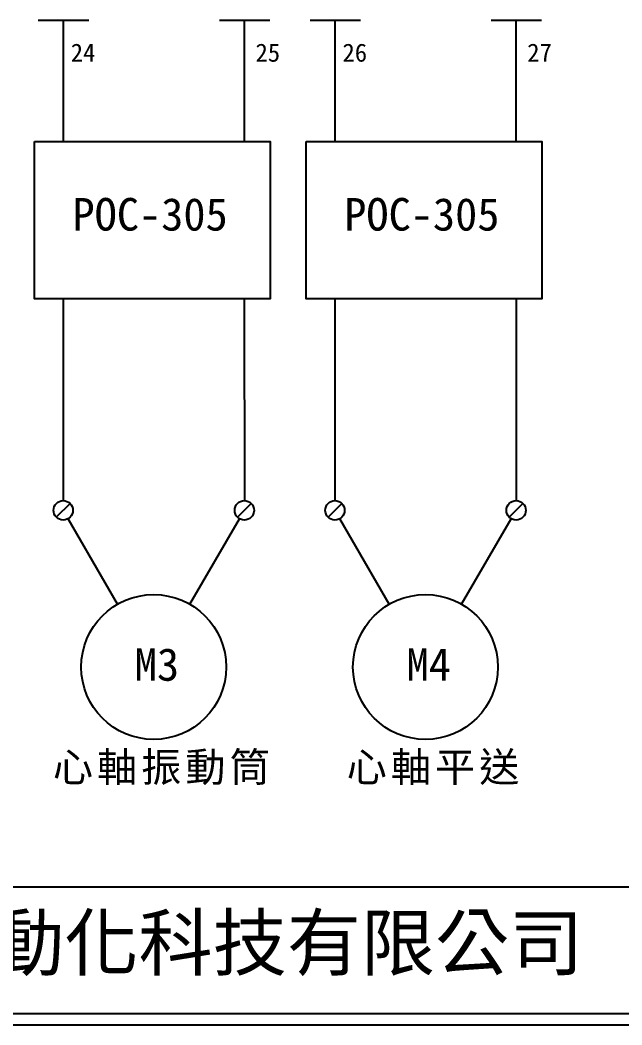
# Model space of a CAD drawing. Extents: x 10 to 297, y 3 to 207.
# Drawn here: x 76.4 to 142.9, y 3 to 114 of the extents above; entities that cross this region are included whole.
import ezdxf

# ---------------------------------------------------------------- set-up
doc = ezdxf.new("R2010")
doc.units = 0
doc.layers.get('0').update_dxf_attribs({"linetype": 'CONTINUOUS'})
doc.layers.add('圖框層', color=7, linetype='CONTINUOUS')
doc.layers.add('標尺寸層', color=3, linetype='CONTINUOUS')
doc.styles.add('STSL', font='KAIU.TTF')
doc.styles.add('標楷體', font='KAIU.TTF')

msp = doc.modelspace()

# ---------------------------------------------------------------- linework, layer by layer
for p, q in [((81.18, 113.95), (81.18, 108.09)), ((101.18, 113.95), (101.18, 108.09)), ((111.18, 113.95), (111.18, 108.09)), ((131.18, 113.95), (131.18, 108.09)), ((81.18, 108.09), (81.18, 100.56)), ((101.18, 108.09), (101.18, 100.56)), ((111.18, 108.09), (111.18, 100.56)), ((131.18, 108.09), (131.18, 100.56)), ((81.19, 83.18), (81.2, 60.89)), ((101.19, 83.18), (101.2, 60.89)), ((111.19, 83.18), (111.2, 60.89)), ((131.19, 83.18), (131.2, 60.89)), ((81.96, 60.58), (80.44, 59.06)), ((101.96, 60.58), (100.44, 59.06)), ((111.96, 60.58), (110.44, 59.06)), ((131.96, 60.58), (130.44, 59.06)), ((87.19, 49.45), (81.73, 58.89)), ((95.19, 49.45), (100.65, 58.9)), ((117.19, 49.45), (111.73, 58.89)), ((125.19, 49.45), (130.65, 58.9))]:
    msp.add_line(p, q)
for centre, radius in [((81.2, 59.82), 1.07), ((101.2, 59.82), 1.07), ((111.2, 59.82), 1.07), ((131.2, 59.82), 1.07), ((91.19, 42.52), 8), ((121.19, 42.52), 8)]:
    msp.add_circle(centre, radius)
at = {"layer": '圖框層', "color": 7}
for p, q in [((11.25, 18.25), (295.75, 18.25)), ((11.25, 4.25), (295.75, 4.25)), ((10, 3), (297, 3))]:
    msp.add_line(p, q, dxfattribs=at)
at = {"layer": '標尺寸層', "color": 7}
for p, q in [((78.45, 113.95), (84.02, 113.95)), ((81.18, 113.95), (81.18, 108.09)), ((98.45, 113.95), (104.02, 113.95)), ((108.45, 113.95), (114.02, 113.95)), ((111.18, 113.95), (111.18, 108.09)), ((128.45, 113.95), (134.02, 113.95))]:
    msp.add_line(p, q, dxfattribs=at)
for points in [[(78.04, 100.56), (104.03, 100.56), (104.03, 83.18), (78.04, 83.18)], [(108.04, 100.56), (134.03, 100.56), (134.03, 83.18), (108.04, 83.18)]]:
    msp.add_lwpolyline(points, close=True, dxfattribs=at)

# ---------------------------------------------------------------- texts
at = {"color": 0, "char_height": 3.25, "width": 24.1454, "attachment_point": 2, "style": '標楷體'}
for s, insert in [('{\\T1.1;心軸振動筒}', (92.25, 33.1)), ('{\\T1.1;心軸平送}', (122.25, 33.1))]:
    msp.add_mtext(s, dxfattribs=dict(at, insert=insert))
at = {"layer": '圖框層', "color": 4, "style": 'STSL'}
for s, height, p in [('24', 2, (82.03, 109.36)), ('25', 2, (102.43, 109.36)), ('26', 2, (112.03, 109.36)), ('27', 2, (132.43, 109.36)), ('POC-305', 3.6, (82.22, 90.71)), ('POC-305', 3.6, (112.22, 90.71)), ('M3', 3.6, (89.1, 41)), ('M4', 3.6, (119.1, 41)), ('泓陞自動化科技有限公司', 6, (48.6, 9.08))]:
    msp.add_text(s, height=height, dxfattribs=at).set_placement(p)

doc.saveas('drawing.dxf')
